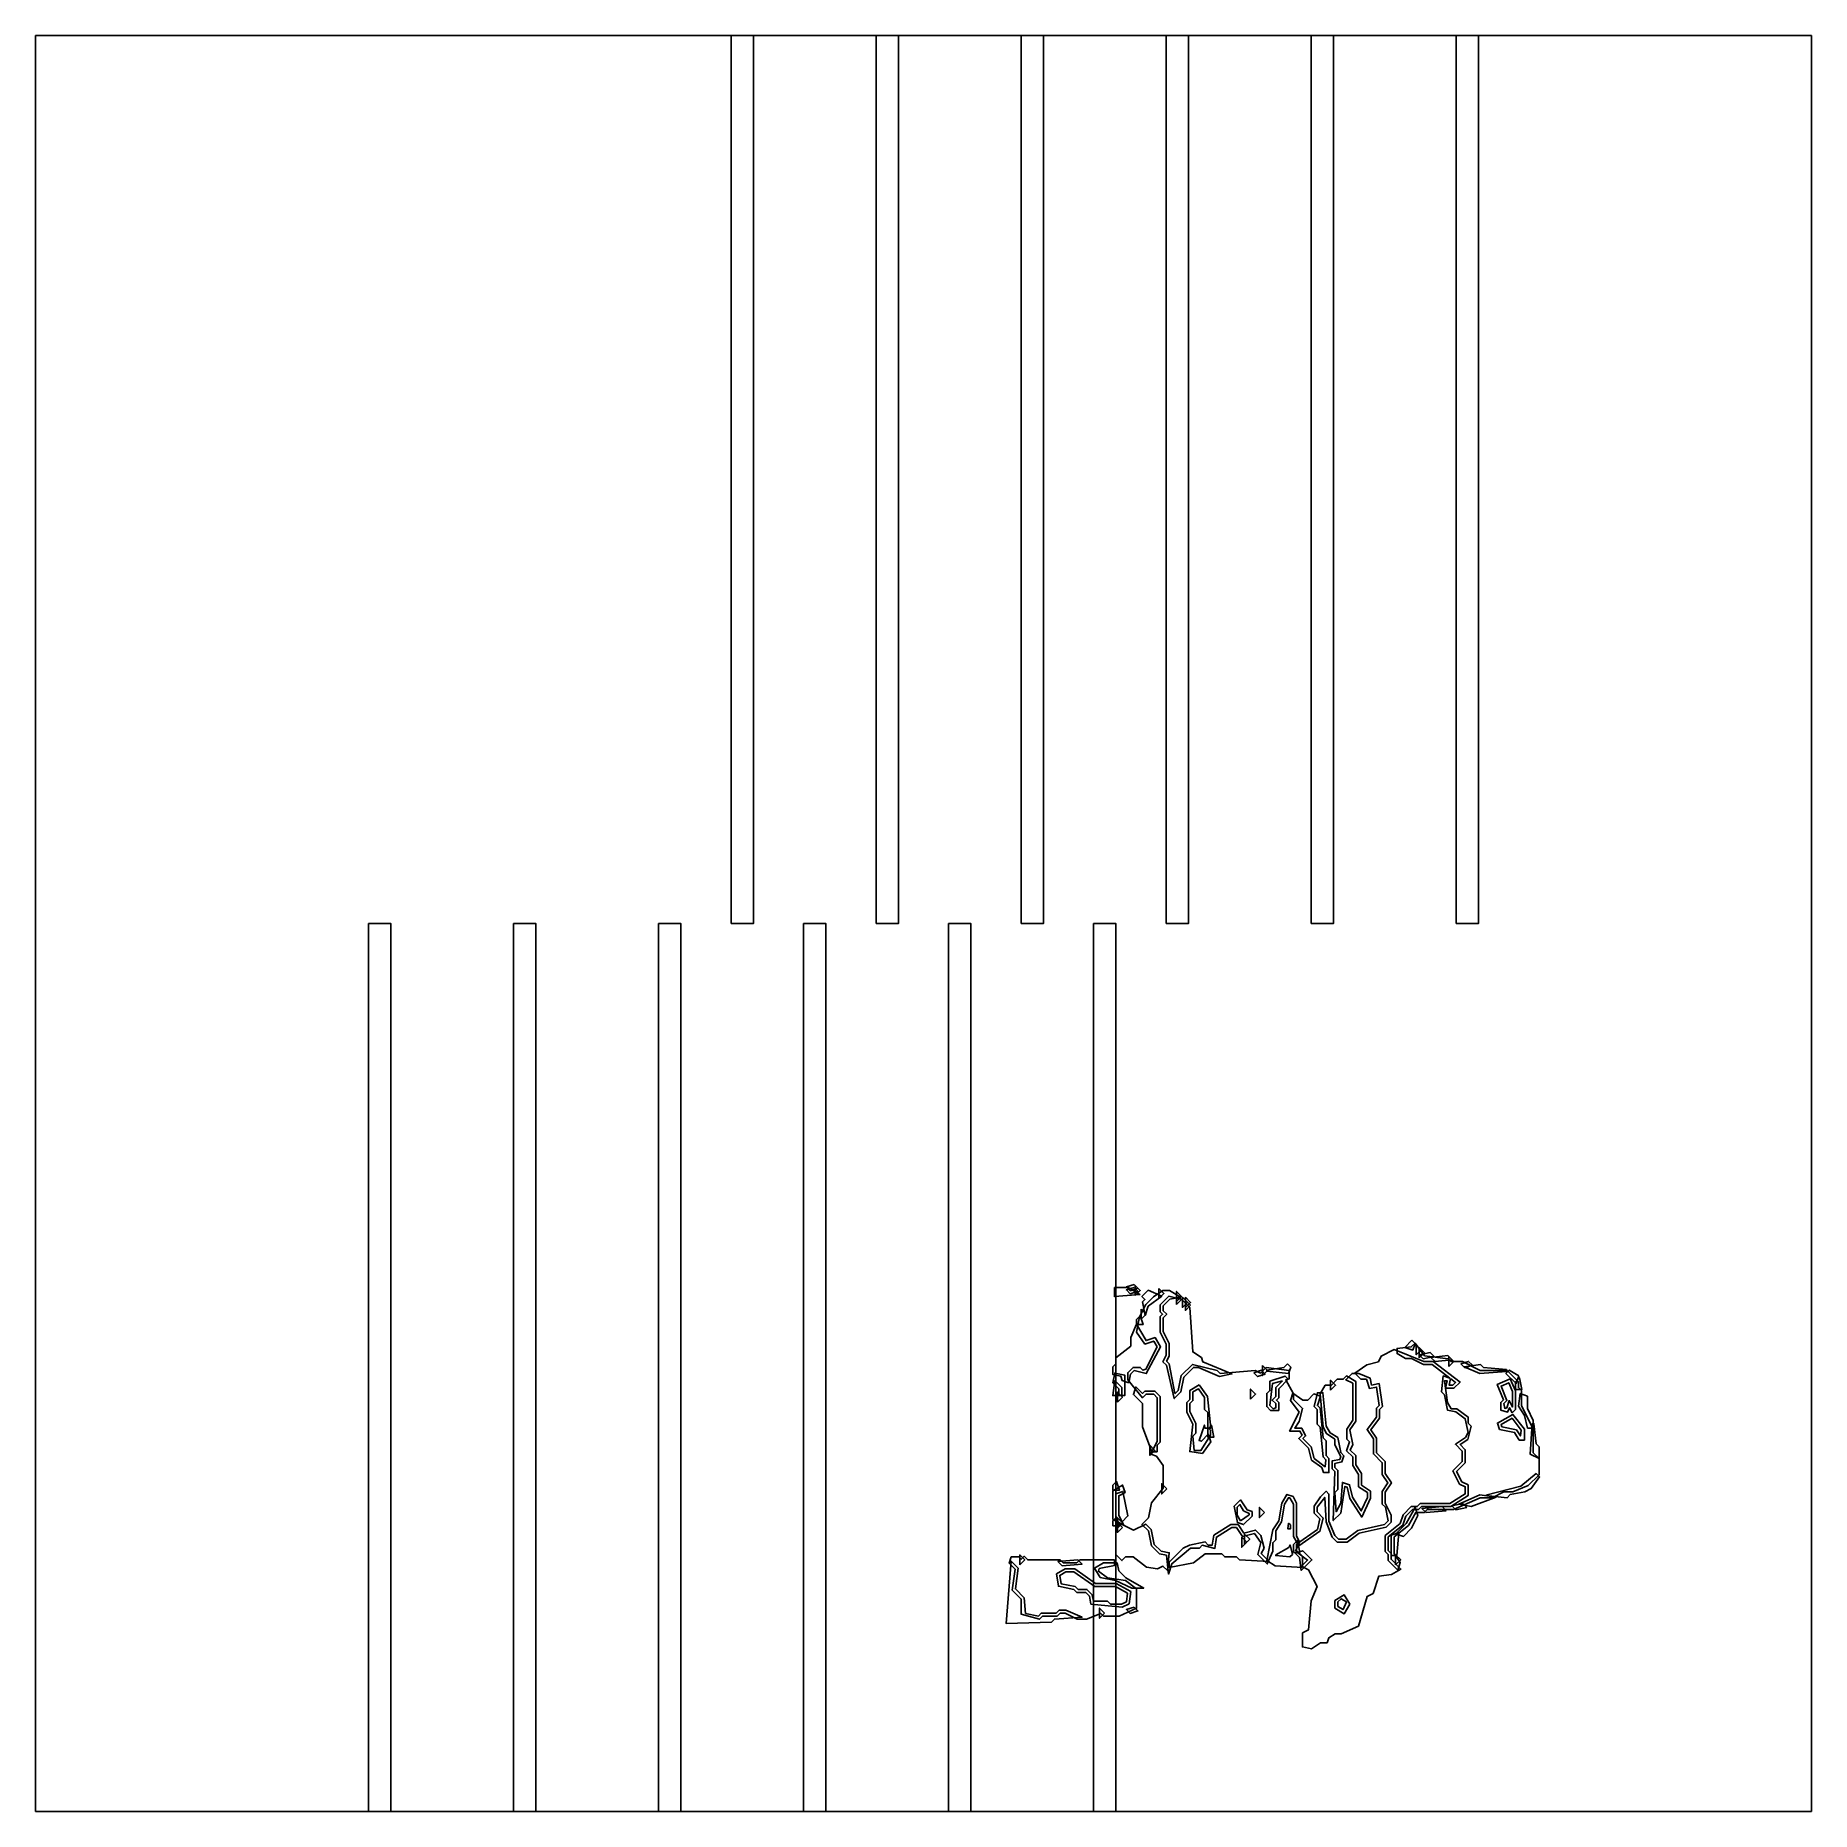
# Model space of a CAD drawing. Header units: millimetres. Extents: x 0 to 283, y 0 to 283.
import ezdxf

# ---------------------------------------------------------------- set-up
doc = ezdxf.new("R2010")
doc.units = ezdxf.units.MM
for name, color, linetype in [('CUT_OUTLINE', 5, 'Continuous'), ('CUT_SLOT', 1, 'Continuous'), ('ENG_D', 3, 'Continuous'), ('ENG_K', 2, 'Continuous'), ('ENG_L', 4, 'Continuous')]:
    doc.layers.add(name, color=color, linetype=linetype)

msp = doc.modelspace()

# ---------------------------------------------------------------- linework, layer by layer
at = {"layer": 'CUT_OUTLINE'}
msp.add_lwpolyline([(0, 0), (282.84, 0), (282.84, 282.84), (0, 282.84), (0, 0)], close=True, dxfattribs=at)
at = {"layer": 'CUT_SLOT'}
for points in [[(110.77, 141.42), (114.34, 141.42), (114.34, 282.84), (110.77, 282.84), (110.77, 141.42)], [(133.87, 141.42), (137.43, 141.42), (137.43, 282.84), (133.87, 282.84), (133.87, 141.42)], [(156.96, 141.42), (160.52, 141.42), (160.52, 282.84), (156.96, 282.84), (156.96, 141.42)], [(180.05, 141.42), (183.62, 141.42), (183.62, 282.84), (180.05, 282.84), (180.05, 141.42)], [(203.15, 141.42), (206.71, 141.42), (206.71, 282.84), (203.15, 282.84), (203.15, 141.42)], [(226.24, 141.42), (229.81, 141.42), (229.81, 282.84), (226.24, 282.84), (226.24, 141.42)], [(53.04, 0), (56.6, 0), (56.6, 141.42), (53.04, 141.42), (53.04, 0)], [(76.13, 0), (79.69, 0), (79.69, 141.42), (76.13, 141.42), (76.13, 0)], [(99.22, 0), (102.79, 0), (102.79, 141.42), (99.22, 141.42), (99.22, 0)], [(122.32, 0), (125.88, 0), (125.88, 141.42), (122.32, 141.42), (122.32, 0)], [(145.41, 0), (148.98, 0), (148.98, 141.42), (145.41, 141.42), (145.41, 0)], [(168.51, 0), (172.07, 0), (172.07, 141.42), (168.51, 141.42), (168.51, 0)]]:
    msp.add_lwpolyline(points, close=True, dxfattribs=at)
at = {"layer": 'ENG_D'}
for points in [[(174.95, 83.47), (175.56, 82.86), (174.36, 82.46), (173.75, 83.07), (174.95, 83.47)], [(178.63, 74), (178.09, 74.91), (176.69, 74.44), (175.35, 76.31), (175.84, 78.8), (176.82, 80.75), (178.04, 81.97), (179.53, 82.97), (180.61, 82.97), (182.37, 81.91), (180.66, 81.57), (179.61, 80.51), (179.61, 79.76), (180.17, 79.2), (179.61, 78.63), (179.61, 76.42), (180.55, 74.54), (180.55, 72.54), (180.13, 71.7), (180.53, 71.3), (181.47, 66.58), (181.49, 66.57), (181.98, 67.06), (182.45, 69.41), (184.25, 71.21), (188.21, 70.22), (188.65, 69.78), (194.26, 70.24), (195.11, 69.82), (196.02, 70.72), (199.64, 70.21), (199.64, 68.88), (199.12, 68.74), (200.35, 66.53), (200.35, 65.62), (201.79, 64.18), (201.27, 62.13), (200.55, 61.05), (201.67, 61.05), (202.28, 59.82), (201.86, 59.4), (203.15, 58.1), (203.62, 56.24), (205.4, 54.9), (205.52, 56.01), (205.07, 56.46), (204.6, 61.18), (204.12, 61.66), (204.12, 64.01), (203.62, 64.51), (204.17, 66.7), (205.04, 66.7), (205.53, 61.36), (206.18, 60.28), (207.39, 59.55), (207.87, 57.16), (208.39, 56.63), (208.07, 55.66), (206.95, 55.43), (206.95, 54.78), (207.42, 54.31), (207.42, 51.29), (206.95, 50.82), (207.13, 47.73), (207.89, 49.1), (208.15, 52.41), (209.27, 52.04), (209.76, 50.06), (211.15, 47.87), (212.13, 50.02), (212.13, 50.79), (210.72, 51.73), (210.72, 53.67), (209.78, 55.08), (209.78, 56.47), (208.8, 57.45), (209.27, 58.86), (208.83, 59.3), (208.83, 60.88), (209.78, 62.3), (209.78, 68.21), (208.67, 68.76), (209.68, 69.77), (210.77, 69.77), (212.57, 68.99), (212.79, 67.92), (213.98, 68.16), (214.5, 64.5), (214.02, 64.01), (214.02, 62.62), (212.66, 60.8), (213.55, 59.47), (213.55, 57.14), (214.96, 55.72), (214.96, 53.81), (215.95, 52.33), (214.96, 50.84), (214.96, 49.08), (215.9, 47.2), (215.9, 46.1), (215.08, 45.28), (210.82, 44.33), (208.91, 42.9), (207.32, 42.9), (206.51, 43.71), (205.53, 46.15), (205.33, 50.03), (204.12, 48.47), (204.12, 47.71), (205.09, 46.74), (204.56, 44.64), (201.22, 42.33), (200.35, 43.78), (200.35, 48.96), (199.74, 49.97), (199.54, 49.97), (198.92, 48.94), (198.45, 46.11), (197.52, 44.71), (197.52, 43.27), (197.05, 42.8), (197.05, 41.44), (196.18, 39.42), (194.66, 40.94), (195.14, 42.85), (194.12, 44.28), (192.23, 43.81), (191.26, 45.25), (190.52, 45.25), (188.07, 43.7), (187.82, 41.9), (185.81, 42.4), (185.36, 41.96), (183.93, 41.96), (180.99, 39.46), (180.43, 37.8), (180.1, 40.81), (179.02, 41.03), (177.74, 42.31), (177.27, 44.67), (176.21, 45.73), (177.27, 46.79), (177.74, 49.13), (179.61, 51.47), (179.61, 55.08), (178.52, 56.6), (177.62, 56.9), (178.66, 58.98), (178.66, 65.9), (178.09, 66.47), (176.87, 66.47), (176.29, 65.88), (173.95, 68.74), (173.95, 69.87), (174.79, 70.71), (175.93, 70.71), (176.37, 70.27), (176.85, 70.43), (178.63, 74)], [(181.73, 80.75), (181.73, 82.36), (182.53, 81.55), (181.73, 80.75)], [(182.67, 81.89), (183.47, 81.08), (182.67, 80.28), (182.67, 81.89)], [(183.95, 80.61), (183.14, 79.81), (183.14, 81.41), (183.95, 80.61)], [(225.25, 69.02), (222.42, 71.18), (221.03, 71.18), (219.15, 72.12), (218.2, 72.12), (216.85, 72.93), (216.85, 73.75), (219.09, 74), (219.7, 74.61), (221.22, 72.58), (224.97, 72.11), (225.43, 71.65), (227.27, 71.65), (230.1, 70.24), (234.39, 70.24), (236.17, 68.45), (236.17, 67.51), (236.65, 67.04), (236.65, 64.64), (238.53, 60.87), (238.53, 57.14), (239.47, 56.19), (239.47, 53.64), (237.72, 51.89), (235.28, 50.91), (233.87, 50.91), (231.99, 49.97), (230.1, 49.97), (225.85, 48.08), (221.66, 48.08), (221.19, 47.61), (219.81, 47.61), (218.68, 45.57), (216.37, 43.73), (216.37, 41.08), (217.34, 39.63), (216.95, 38.45), (215.43, 39.97), (215.43, 40.91), (214.96, 41.39), (214.96, 43.95), (217.35, 45.87), (217.82, 47.27), (219.11, 48.55), (220.05, 48.55), (220.52, 49.03), (225.26, 49.03), (227.69, 50.57), (227.69, 51.71), (226.81, 52.15), (225.75, 54.26), (227.22, 55.72), (227.22, 57.41), (226.14, 58.49), (227.74, 59.56), (228.15, 60.37), (227.71, 62.56), (226.18, 63.65), (224.9, 63.91), (224.41, 66.35), (223.91, 66.85), (224.19, 69.38), (225.25, 69.02)], [(172.53, 67.31), (171.57, 68.28), (171.88, 69.81), (173.48, 69.49), (173.48, 66.23), (172.53, 66.23), (172.53, 67.31)], [(198.61, 68.6), (197.03, 68.17), (196.59, 64.67), (197.11, 64.14), (197.52, 64.28), (197.52, 64.96), (196.95, 65.53), (197.52, 66.09), (197.52, 67.51), (198.61, 68.6)], [(206.24, 67.08), (206.24, 68.69), (207.04, 67.88), (206.24, 67.08)], [(225.36, 68.94), (225.15, 67.88), (225.71, 67.88), (226.15, 68.33), (225.36, 68.94)], [(233.84, 64.98), (234, 64.18), (234.34, 64.3), (234.72, 65.43), (235.23, 64.4), (235.23, 66.89), (234.64, 68.28), (233.41, 67.76), (234.33, 65.47), (233.84, 64.98)], [(172.3, 65.19), (172.3, 66.8), (173.1, 66), (172.3, 65.19)], [(183.85, 64.96), (183.85, 63.7), (184.79, 61.81), (184.79, 60.24), (184.33, 59.78), (184.53, 57.51), (185.6, 57.51), (187.15, 59.94), (187.15, 60.71), (186.68, 61.18), (186.68, 63.54), (186.2, 64.01), (186.2, 65.92), (185.2, 67.33), (184.32, 66.81), (184.32, 65.43), (183.85, 64.96)], [(233.53, 61.25), (235.84, 60.79), (236.5, 59.81), (236.63, 60.75), (235.17, 62.63), (233.4, 61.64), (233.53, 61.25)], [(177.48, 58.32), (178.29, 57.51), (177.48, 56.71), (177.48, 58.32)], [(171.59, 51.05), (173.14, 51.97), (173.53, 50.79), (172.53, 50.29), (172.53, 47.2), (173.3, 45.67), (171.59, 46.52), (171.59, 51.05)], [(191.93, 46.3), (193.28, 47.26), (193.28, 47.47), (192.4, 47.9), (191.81, 48.88), (191.39, 48.46), (191.39, 47.21), (191.93, 46.3)], [(173.1, 45.25), (172.3, 44.45), (172.3, 46.06), (173.1, 45.25)], [(192.1, 43.7), (192.9, 42.9), (192.1, 42.09), (192.1, 43.7)], [(192.57, 42.56), (192.57, 44.17), (193.37, 43.37), (192.57, 42.56)], [(201.34, 41.25), (200.35, 41.25), (200.35, 42.52), (200.96, 43.14), (201.34, 41.25)], [(170.08, 31.11), (169.65, 31.54), (167.39, 30.64), (165.88, 30.64), (163.99, 31.58), (163.2, 31.58), (162.73, 31.11), (160.38, 31.11), (159.88, 30.61), (156.98, 31.4), (156.98, 33.84), (155.55, 35.27), (156.02, 38.57), (155.06, 39.53), (155.39, 40.54), (156.6, 40.54), (156.98, 40.17), (157.45, 40.64), (158.02, 40.07), (163.2, 40.07), (163.67, 39.6), (165.84, 39.6), (166.31, 40.07), (171.83, 40.07), (171.83, 39.17), (169.41, 38.69), (169.28, 38.27), (170.74, 37.23), (173.57, 36.76), (175.36, 35.48), (175.36, 32.38), (172.59, 31.11), (170.08, 31.11)], [(200.62, 41.12), (201.82, 41.52), (203.27, 40.07), (201.59, 38.39), (201.3, 40.43), (200.62, 41.12)], [(164.11, 38.18), (163.13, 37.59), (163.32, 36.26), (165.58, 35.81), (166.03, 35.36), (167.45, 35.36), (168.27, 34.53), (168.48, 33.47), (170.75, 33.47), (171.22, 33), (172.95, 33), (173.73, 33.39), (173.93, 34.76), (172, 35.83), (168.69, 35.83), (165.39, 38.18), (164.11, 38.18)], [(209.34, 33), (208.44, 31.5), (206.95, 32.39), (206.95, 33.6), (208.44, 34.5), (209.34, 33)]]:
    msp.add_lwpolyline(points, close=True, dxfattribs=at)
at = {"layer": 'ENG_K'}
for points in [[(179.13, 78.82), (179.51, 79.2), (179.13, 79.57), (179.13, 80.71), (180.48, 82.05), (182.55, 81.53), (183.84, 80.24), (184.31, 73.2), (185.7, 72.28), (185.92, 71.59), (190.55, 69.69), (188.54, 69.29), (185.21, 70.71), (184.42, 70.71), (182.89, 69.18), (182.41, 66.82), (181.36, 65.77), (180.1, 71.06), (179.55, 71.61), (180.08, 72.65), (180.08, 74.43), (179.13, 76.31), (179.13, 78.82)], [(207.52, 43.37), (208.75, 43.37), (210.62, 44.77), (214.84, 45.71), (215.41, 46.28), (214.98, 48.44), (214.49, 48.93), (214.49, 50.98), (215.38, 52.33), (214.49, 53.67), (214.49, 55.53), (213.07, 56.94), (213.07, 59.33), (212.08, 60.82), (213.55, 62.78), (213.55, 64.21), (214, 64.67), (213.58, 67.6), (212.45, 67.37), (211.96, 68.83), (211.09, 68.83), (210.12, 69.8), (212.03, 71.16), (213.86, 71.62), (214.31, 72.54), (216.36, 73.56), (221.13, 71.65), (222.58, 71.65), (226.87, 68.38), (225.9, 67.41), (224.57, 67.41), (224.81, 68.59), (224.42, 68.59), (224.85, 65.13), (225.46, 64.11), (226.35, 64.11), (228.16, 62.82), (228.16, 61.85), (228.66, 61.35), (228.13, 59.25), (226.88, 58.42), (227.69, 57.61), (227.69, 55.53), (226.33, 54.16), (227.16, 52.5), (228.16, 52), (228.16, 50.31), (225.4, 48.55), (220.71, 48.55), (220.24, 48.08), (219.3, 48.08), (218.23, 47.01), (217.75, 45.59), (215.43, 43.73), (215.43, 41.58), (215.9, 41.11), (215.9, 40.17), (217.46, 38.61), (215.98, 37.72), (213.96, 37.49), (213.03, 34.72), (212.09, 34.25), (210.68, 29.53), (207.94, 28.28), (207.01, 28.28), (205.96, 27.66), (205.7, 26.87), (204.66, 26.87), (203.22, 25.91), (201.76, 26.21), (201.76, 28.43), (202.72, 28.91), (203.18, 33.53), (204.1, 35.82), (202.76, 38.48), (201.6, 39.06), (202.58, 40.04), (200.82, 41.37), (200.82, 42.55), (204.15, 44.92), (204.56, 46.6), (203.65, 47.51), (203.65, 48.63), (204.64, 50.12), (205.53, 51.01), (206, 50.54), (206, 46.24), (206.91, 43.97), (207.52, 43.37)], [(219.2, 75.05), (219.71, 74.55), (219.35, 73.48), (218.06, 73.91), (219.2, 75.05)], [(195.4, 71.04), (196.2, 70.24), (195.4, 69.43), (195.4, 71.04)], [(199.4, 71.28), (199.91, 70.77), (199.57, 69.75), (196.11, 70.13), (196.1, 70.31), (198.82, 70.7), (199.4, 71.28)], [(173.01, 67.51), (173.01, 66.23), (171.56, 66.23), (171.9, 68.62), (173.01, 67.51)], [(194.02, 69.87), (195.23, 70.27), (195.83, 69.66), (194.63, 69.26), (194.02, 69.87)], [(235.17, 63.48), (234.76, 64.29), (234.41, 63.59), (233.35, 63.94), (233.35, 65.15), (233.78, 65.58), (232.81, 68.01), (234.88, 68.9), (235.7, 66.99), (235.7, 64.01), (235.17, 63.48)], [(201.25, 63.61), (199.85, 65.48), (200.22, 66.6), (201.83, 65.53), (202.61, 65.53), (203.58, 66.5), (204.65, 66.15), (204.15, 64.65), (204.58, 64.22), (205.05, 59.5), (205.53, 59.02), (205.53, 56.67), (206, 56.19), (206, 53.98), (205.13, 53.98), (204.86, 54.77), (203.2, 55.96), (202.73, 57.86), (201.19, 59.4), (201.71, 59.91), (201.38, 60.58), (199.73, 60.58), (201.25, 63.61)], [(236.28, 59.16), (235.55, 60.36), (233.16, 60.84), (232.82, 61.87), (235.29, 63.24), (237.12, 60.89), (237.12, 59.16), (236.28, 59.16)], [(171.59, 51.95), (172.17, 52.53), (172.63, 51.15), (171.59, 51.15), (171.59, 51.95)], [(193.75, 47.78), (193.75, 47.04), (192.4, 45.69), (191.42, 46.02), (190.9, 48.63), (191.9, 49.63), (192.96, 48.05), (193.75, 47.78)], [(195.73, 47.61), (194.93, 46.81), (194.93, 48.42), (195.73, 47.61)], [(171.59, 45.49), (171.59, 46.3), (172.17, 46.87), (172.63, 45.49), (171.59, 45.49)], [(191.76, 40.08), (191.29, 40.54), (189.41, 40.54), (188.94, 41.01), (186.28, 41.01), (184.42, 39.61), (180.55, 38.84), (180.55, 39.7), (182.77, 41.91), (183.77, 42.42), (186.28, 42.92), (186.77, 42.43), (187.41, 42.43), (187.64, 43.98), (190.38, 45.73), (191.52, 45.73), (192.44, 44.35), (194.29, 44.81), (195.14, 43.96), (195.65, 41.93), (195.21, 41.06), (196.47, 39.8), (191.76, 40.08)], [(157.67, 31.55), (159.73, 31.13), (160.18, 31.58), (162.54, 31.58), (163.01, 32.06), (164.1, 32.06), (166.69, 30.94), (162.27, 30.65), (161.79, 30.17), (154.6, 29.93), (155.37, 39.89), (156.52, 38.74), (156.05, 35.44), (157.44, 34.05), (157.67, 31.55)], [(156.74, 39.26), (156.74, 40.87), (157.55, 40.07), (156.74, 39.26)], [(163.49, 39.12), (162.82, 39.79), (166.02, 40.08), (166.69, 39.41), (163.49, 39.12)], [(165.84, 34.88), (165.35, 35.37), (162.9, 35.86), (162.61, 37.83), (163.98, 38.66), (165.54, 38.66), (168.84, 36.3), (172.12, 36.3), (174.44, 35.01), (174.16, 33.08), (173.05, 32.52), (168.09, 33.02), (167.84, 34.3), (167.25, 34.88), (165.84, 34.88)], [(170.27, 31.58), (169.47, 30.78), (169.47, 32.39), (170.27, 31.58)], [(207.42, 33.37), (207.42, 32.66), (208.25, 32.16), (208.77, 33.37), (207.93, 33.88), (207.42, 33.37)]]:
    msp.add_lwpolyline(points, close=True, dxfattribs=at)
at = {"layer": 'ENG_L'}
for points in [[(171.83, 83.44), (174.01, 83.44), (175.88, 82.32), (171.83, 82.01), (171.83, 83.44)], [(174.95, 83.94), (175.56, 83.34), (174.36, 82.93), (173.75, 83.54), (174.95, 83.94)], [(175.13, 82.16), (175.13, 83.77), (175.93, 82.97), (175.13, 82.16)], [(176.72, 78.99), (176.29, 81.16), (176.68, 81.55), (176.21, 82.02), (177.19, 83.01), (179.37, 82.08), (177.21, 80.47), (176.72, 78.99)], [(178.9, 83.3), (179.7, 82.5), (178.9, 81.69), (178.9, 83.3)], [(181.73, 81.22), (181.73, 82.83), (182.53, 82.02), (181.73, 81.22)], [(176.07, 80), (176.87, 79.2), (176.07, 78.39), (176.07, 80)], [(183.14, 81.89), (183.95, 81.08), (183.14, 80.28), (183.14, 81.89)], [(174.13, 68.28), (173.05, 68.64), (172.83, 69.33), (171.59, 69.57), (171.59, 70.81), (172.06, 71.28), (172.06, 72.24), (174.42, 74.12), (174.42, 75.47), (175.33, 77.59), (176.88, 75), (178.3, 75.47), (179.17, 74.02), (176.9, 69.73), (174.96, 70.21), (174.4, 69.65), (174.13, 68.28)], [(175.94, 78.93), (176.4, 77.55), (175.36, 77.55), (175.36, 78.35), (175.94, 78.93)], [(220.71, 73.54), (219.91, 72.73), (219.91, 74.34), (220.71, 73.54)], [(220.38, 72.26), (220.38, 73.87), (221.19, 73.07), (220.38, 72.26)], [(222.11, 73.09), (222.75, 72.45), (221.01, 72.1), (220.37, 72.74), (222.11, 73.09)], [(225.61, 71.94), (222.89, 71.64), (222.23, 72.3), (224.95, 72.61), (225.61, 71.94)], [(225.1, 70.85), (225.1, 72.46), (225.9, 71.65), (225.1, 70.85)], [(227.02, 71.29), (228.22, 71.69), (228.83, 71.08), (227.62, 70.68), (227.02, 71.29)], [(234.29, 70.37), (234.29, 70.09), (230.01, 69.76), (227.53, 70.83), (230.13, 71.2), (230.62, 70.7), (234.29, 70.37)], [(185.33, 67.96), (186.67, 66.08), (187.17, 61.05), (186.25, 61.05), (186.15, 61.54), (185.32, 59.07), (185.67, 58.96), (186.78, 60.07), (187.17, 58.89), (185.84, 57.02), (183.82, 57.31), (184.31, 61.71), (183.38, 63.58), (183.38, 65.15), (183.85, 65.62), (183.85, 67.07), (185.33, 67.96)], [(199.5, 68.83), (197.99, 67.31), (197.99, 65.9), (197.62, 65.53), (197.99, 65.15), (197.99, 63.88), (196.71, 63.88), (196.1, 64.48), (196.1, 66.57), (196.58, 67.04), (196.58, 68.52), (199, 69.33), (199.5, 68.83)], [(209.32, 49.87), (208.87, 51.67), (208.55, 51.78), (207.87, 47.5), (206.69, 46.32), (206.94, 54.12), (206.48, 54.59), (206.48, 55.82), (207.71, 56.07), (207.87, 56.55), (206.95, 58.4), (206.95, 59.27), (205.59, 60.18), (205.07, 61.22), (204.58, 66.52), (205.4, 67.88), (206.38, 67.88), (207.32, 68.83), (208.26, 68.83), (208.8, 69.36), (210.25, 68.49), (210.25, 62.15), (209.32, 60.76), (209.79, 58.42), (209.35, 57.56), (210.25, 56.67), (210.25, 55.23), (211.19, 53.81), (211.19, 51.98), (212.6, 51.04), (212.6, 49.92), (211.22, 46.88), (209.32, 49.87)], [(236.22, 69.4), (235.81, 68.15), (234.19, 69.77), (234.72, 70.3), (236.22, 69.4)], [(235.7, 67.18), (235.7, 68.45), (236.32, 69.07), (236.7, 67.18), (235.7, 67.18)], [(178.66, 57.28), (177.79, 57.28), (176.31, 61.24), (176.31, 64.96), (174.86, 66.4), (175.26, 67.61), (176.31, 66.57), (176.68, 66.94), (178.29, 66.94), (179.13, 66.09), (179.13, 58.83), (178.66, 58.36), (178.66, 57.28)], [(193.51, 65.66), (193.51, 67.27), (194.32, 66.47), (193.51, 65.66)], [(237.59, 66.17), (237.59, 64.17), (238.53, 62.28), (238.53, 61.05), (237.64, 61.05), (237.13, 63.07), (236.16, 64.53), (236.45, 66.55), (237.59, 66.17)], [(186.68, 60.91), (187.29, 61.52), (187.67, 59.63), (186.68, 59.63), (186.68, 60.91)], [(239.47, 56.19), (238.05, 56.9), (238.37, 61.75), (238.64, 61.76), (238.99, 58.56), (239.47, 58.08), (239.47, 56.19)], [(236.54, 51.83), (239.02, 53.82), (239.55, 53.29), (238.22, 51.43), (237.19, 50.92), (234.88, 50.46), (234.37, 49.96), (230.99, 50.33), (230.99, 50.37), (236.54, 51.83)], [(173.01, 46.1), (172.06, 47.04), (172.06, 50.61), (173.18, 50.98), (173.97, 47.06), (173.01, 46.1)], [(180.17, 51.38), (179.37, 50.58), (179.37, 52.19), (180.17, 51.38)], [(200.69, 41.46), (200.82, 41.58), (201.76, 40.64), (201.76, 38.88), (197.45, 39.13), (196.08, 39.95), (197.06, 44.88), (198, 46.29), (198.47, 49.11), (199.3, 50.49), (200.28, 50.16), (200.82, 49.08), (200.82, 43.9), (201.31, 42.91), (200.69, 41.46)], [(218.31, 45.87), (219.73, 48.43), (220.16, 47.12), (219.16, 45.12), (217.85, 43.81), (216.65, 44.21), (218.31, 45.87)], [(224.68, 47.89), (221.47, 47.6), (220.8, 48.27), (224.01, 48.56), (224.68, 47.89)], [(227.93, 48.41), (226.2, 48.06), (225.56, 48.7), (227.29, 49.05), (227.93, 48.41)], [(232.63, 50.07), (228.65, 48.55), (226.69, 48.94), (230.01, 50.45), (232.63, 50.07)], [(174.81, 40.54), (173.57, 40.54), (173.01, 39.97), (172.06, 40.91), (172.06, 44.88), (172.96, 45.78), (174.89, 44.81), (176.82, 45.78), (177.7, 44.9), (178.17, 42.54), (179.25, 41.47), (180.57, 41.2), (180.26, 38.38), (179.56, 39.08), (178.7, 38.65), (176.92, 38.9), (174.81, 40.54)], [(199.57, 45.93), (199.44, 45.02), (199.88, 45.02), (199.88, 45.63), (199.57, 45.93)], [(197.52, 40.87), (197.52, 40.76), (199.79, 40.55), (200.18, 40.94), (199.8, 42.46), (199.58, 42.02), (197.52, 40.87)], [(215.9, 40.78), (215.9, 44.01), (217.11, 44.41), (216.83, 40.78), (215.9, 40.78)], [(216.61, 39.26), (216.61, 40.87), (217.42, 40.07), (216.61, 39.26)], [(172.52, 38.3), (173.62, 37.2), (176.51, 35.59), (174.6, 35.59), (171.99, 36.78), (169.56, 37.27), (168.68, 38.74), (170.11, 39.6), (172.26, 39.6), (172.52, 38.3)], [(174.95, 32.56), (175.56, 31.95), (174.36, 31.55), (173.75, 32.16), (174.95, 32.56)]]:
    msp.add_lwpolyline(points, close=True, dxfattribs=at)

doc.saveas('drawing.dxf')
